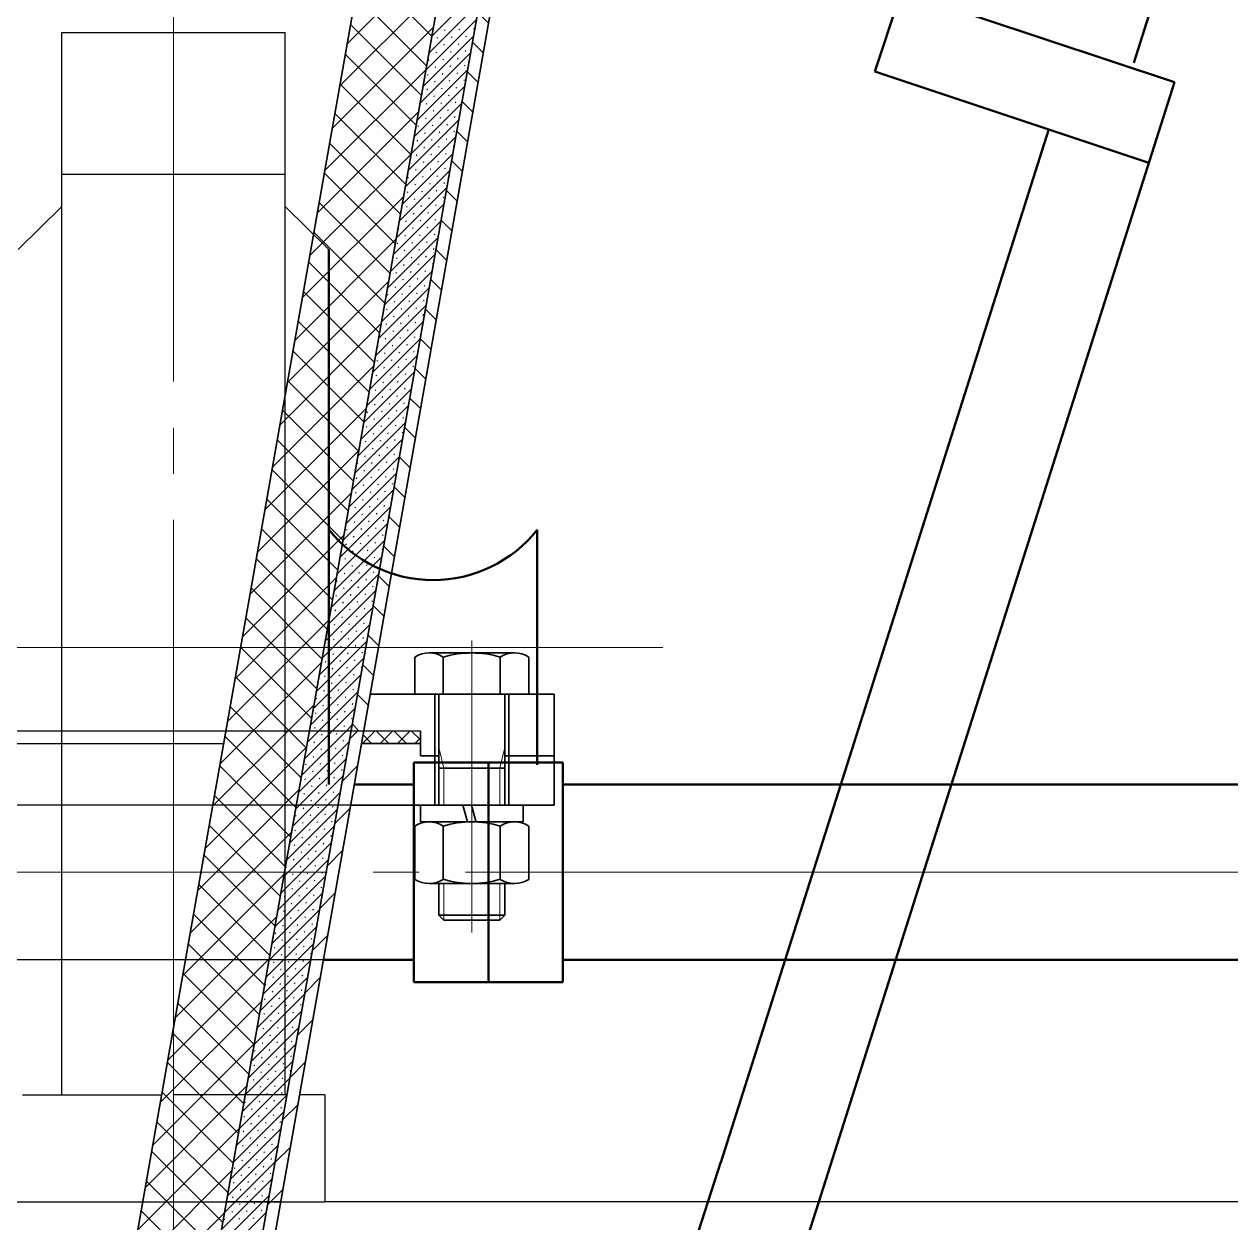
# Model space of a CAD drawing. Header units: millimetres. Extents: x 2139 to 2733, y 1509 to 1929.
# Drawn here: x 2366.17 to 2381.9, y 1777.97 to 1793.6 of the extents above; entities that cross this region are included whole.
import ezdxf
from ezdxf.lldxf.tags import DXFTag

# ---------------------------------------------------------------- set-up
doc = ezdxf.new("R2010")
doc.units = ezdxf.units.MM
doc.linetypes.add('JIS_08_11', pattern=[12.8, 11, -0.6, 0.6, -0.6])
doc.linetypes.add('点画线', pattern=[18, 12, -2, 2, -2])
for name, color, linetype, lineweight in [('EB0', 7, 'Continuous', 35), ('中心线', 7, 'JIS_08_11', 9), ('设备', 7, 'Continuous', 50)]:
    doc.layers.add(name, color=color, linetype=linetype, lineweight=lineweight)
doc.layers.add('厂房', color=7, linetype='Continuous')
tags = doc.linetypes.add('DASHEDX2', pattern=[1.5, 1, -0.5]).pattern_tags.tags
tags[6:7] = [DXFTag(74, 4), DXFTag(75, 0), DXFTag(340, '0'), DXFTag(46, 1.0), DXFTag(50, 0.0), DXFTag(44, 0.0), DXFTag(45, 0.0)]
tags[4:5] = [DXFTag(74, 4), DXFTag(75, 0), DXFTag(340, '0'), DXFTag(46, 1.0), DXFTag(50, 0.0), DXFTag(44, 0.0), DXFTag(45, 0.0)]

# ---------------------------------------------------------------- blocks, each defined once
blk = doc.blocks.new('*U22')
at = {"layer": '中心线', "color": 0, "transparency": 16777216}
blk.add_line((0, -9.964), (0, 9.964), dxfattribs=at)
blk = doc.blocks.new('*U38')
at = {"layer": '中心线', "color": 0, "transparency": 16777216}
blk.add_line((17.96, 0), (-30.806, 0), dxfattribs=at)
blk = doc.blocks.new('*U39')
at = {"layer": '中心线', "color": 0, "transparency": 16777216}
blk.add_line((46.8, 0), (-4.658, 0), dxfattribs=at)
blk = doc.blocks.new('*X11')
at = {"layer": 'EB0', "color": 0, "linetype": 'Continuous', "lineweight": 18}
for p, q in [((-767.71, -34.15), (-764.71, -37.15)), ((-763.47, -34.15), (-760.47, -37.15)), ((-759.23, -34.15), (-756.23, -37.15)), ((-754.99, -34.15), (-753.99, -35.14)), ((-541.92, -35.08), (-539.85, -37.15)), ((-538.61, -34.15), (-535.61, -37.15)), ((-534.37, -34.15), (-531.37, -37.15)), ((-530.13, -34.15), (-527.96, -36.31))]:
    blk.add_line(p, q, dxfattribs=at)
blk = doc.blocks.new('*X12')
at = {"layer": 'EB0', "color": 0, "linetype": 'Continuous', "lineweight": 18}
for p, q in [((-766.88, -37.15), (-763.88, -34.15)), ((-762.64, -37.15), (-759.64, -34.15)), ((-758.39, -37.15), (-755.39, -34.15)), ((-542.02, -37.15), (-539.02, -34.15)), ((-537.78, -37.15), (-534.78, -34.15)), ((-533.53, -37.15), (-530.53, -34.15)), ((-754.15, -37.15), (-753.71, -36.71)), ((-529.29, -37.15), (-527.96, -35.81))]:
    blk.add_line(p, q, dxfattribs=at)
blk = doc.blocks.new('*X13')
at = {"layer": 'EB0', "color": 0, "linetype": 'Continuous', "lineweight": 18}
for p, q in [((-542.45, 152.13), (-525.16, 134.84)), ((-543.72, 144.91), (-526.43, 127.62)), ((-544.99, 137.7), (-527.7, 120.41)), ((-546.26, 130.49), (-528.97, 113.2)), ((-547.54, 123.27), (-530.25, 105.98)), ((-548.81, 116.06), (-531.52, 98.77)), ((-550.08, 108.85), (-532.79, 91.56)), ((-551.35, 101.63), (-534.06, 84.34)), ((-552.62, 94.42), (-535.33, 77.13)), ((-553.9, 87.21), (-536.61, 69.92)), ((-555.17, 79.99), (-537.88, 62.7)), ((-556.44, 72.78), (-539.15, 55.49)), ((-557.71, 65.57), (-540.42, 48.28)), ((-558.98, 58.35), (-541.69, 41.06)), ((-560.26, 51.14), (-542.97, 33.85)), ((-561.53, 43.93), (-544.24, 26.64)), ((-562.8, 36.71), (-545.51, 19.42)), ((-564.07, 29.5), (-546.78, 12.21)), ((-565.34, 22.29), (-548.05, 5)), ((-566.62, 15.07), (-549.32, -2.22)), ((-567.89, 7.86), (-550.6, -9.43)), ((-569.16, 0.65), (-551.87, -16.65)), ((-570.43, -6.57), (-553.14, -23.86)), ((-571.7, -13.78), (-554.41, -31.07)), ((-572.98, -20.99), (-559.82, -34.15)), ((-574.25, -28.21), (-568.31, -34.15)), ((-568.31, -34.15), (-556.96, -45.5)), ((-559.82, -34.15), (-555.68, -38.29)), ((-575.52, -35.42), (-558.23, -52.71)), ((-576.79, -42.63), (-559.5, -59.93)), ((-578.06, -49.85), (-560.77, -67.14)), ((-579.33, -57.06), (-562.04, -74.35)), ((-580.61, -64.27), (-563.32, -81.57)), ((-581.88, -71.49), (-564.59, -88.78)), ((-583.15, -78.7), (-565.86, -95.99)), ((-584.42, -85.91), (-567.13, -103.21)), ((-585.69, -93.13), (-568.4, -110.42)), ((-586.97, -100.34), (-569.68, -117.63)), ((-588.24, -107.56), (-570.95, -124.85)), ((-589.51, -114.77), (-572.22, -132.06)), ((-590.78, -121.98), (-573.49, -139.27)), ((-592.05, -129.2), (-574.76, -146.49)), ((-593.33, -136.41), (-576.04, -153.7)), ((-594.6, -143.62), (-577.31, -160.91)), ((-595.87, -150.84), (-578.58, -168.13))]:
    blk.add_line(p, q, dxfattribs=at)
blk = doc.blocks.new('*X14')
at = {"layer": 'EB0', "color": 0, "linetype": 'Continuous', "lineweight": 18}
for p, q in [((-545.82, 133), (-521.13, 157.69)), ((-547.64, 122.7), (-522.94, 147.39)), ((-549.45, 112.4), (-524.76, 137.09)), ((-551.27, 102.1), (-526.58, 126.79)), ((-553.09, 91.79), (-528.39, 116.49)), ((-554.9, 81.49), (-530.21, 106.19)), ((-556.72, 71.19), (-532.03, 95.88)), ((-558.54, 60.89), (-533.84, 85.58)), ((-560.35, 50.59), (-535.66, 75.28)), ((-562.17, 40.29), (-537.48, 64.98)), ((-563.99, 29.98), (-539.29, 54.68)), ((-565.8, 19.68), (-541.11, 44.38)), ((-567.62, 9.38), (-542.93, 34.07)), ((-569.44, -0.92), (-544.74, 23.77)), ((-571.25, -11.22), (-546.56, 13.47)), ((-573.07, -21.53), (-548.38, 3.17)), ((-574.89, -31.83), (-550.19, -7.13)), ((-568.72, -34.15), (-552.01, -17.44)), ((-560.23, -34.15), (-553.82, -27.74)), ((-578.52, -52.43), (-560.23, -34.15)), ((-576.7, -42.13), (-568.72, -34.15)), ((-580.33, -62.73), (-555.64, -38.04)), ((-582.15, -73.03), (-557.46, -48.34)), ((-583.97, -83.34), (-559.27, -58.64)), ((-585.78, -93.64), (-561.09, -68.94)), ((-587.6, -103.94), (-562.91, -79.25)), ((-589.42, -114.24), (-564.72, -89.55)), ((-591.23, -124.54), (-566.54, -99.85)), ((-593.05, -134.84), (-568.36, -110.15)), ((-594.87, -145.15), (-570.17, -120.45)), ((-596.68, -155.45), (-571.99, -130.75)), ((-598.5, -165.75), (-573.81, -141.06)), ((-600.32, -176.05), (-575.62, -151.36))]:
    blk.add_line(p, q, dxfattribs=at)
blk = doc.blocks.new('*X15')
at = {"layer": 'EB0', "color": 0, "linetype": 'Continuous', "lineweight": 18}
for p, q in [((-525.15, 134.9), (-512.82, 147.23)), ((-525.87, 130.81), (-513.54, 143.14)), ((-526.59, 126.72), (-514.26, 139.05)), ((-522.13, 136.23), (-521.95, 136.41)), ((-518.59, 136.41), (-518.41, 136.59)), ((-515.04, 136.59), (-514.86, 136.77)), ((-527.31, 122.64), (-514.98, 134.96)), ((-524, 134.37), (-523.82, 134.55)), ((-522.31, 132.68), (-522.13, 132.86)), ((-520.45, 134.55), (-520.27, 134.73)), ((-518.77, 132.86), (-518.59, 133.04)), ((-516.9, 134.73), (-516.72, 134.91)), ((-528.03, 118.55), (-515.7, 130.88)), ((-524.18, 130.82), (-524, 131)), ((-522.49, 129.14), (-522.31, 129.32)), ((-520.63, 131), (-520.45, 131.18)), ((-518.95, 129.32), (-518.77, 129.5)), ((-517.08, 131.18), (-516.9, 131.36)), ((-528.75, 114.46), (-516.42, 126.79)), ((-526.04, 128.96), (-525.86, 129.14)), ((-524.36, 127.27), (-524.18, 127.45)), ((-520.81, 127.45), (-520.63, 127.63)), ((-517.26, 127.63), (-517.08, 127.81)), ((-526.22, 125.41), (-526.04, 125.59)), ((-524.54, 123.73), (-524.36, 123.91)), ((-522.67, 125.59), (-522.49, 125.77)), ((-520.99, 123.91), (-520.81, 124.08)), ((-519.13, 125.77), (-518.95, 125.95)), ((-517.44, 124.08), (-517.26, 124.26)), ((-529.47, 110.37), (-517.14, 122.7)), ((-526.4, 121.86), (-526.22, 122.04)), ((-524.72, 120.18), (-524.54, 120.36)), ((-522.85, 122.04), (-522.67, 122.22)), ((-521.17, 120.36), (-520.99, 120.54)), ((-519.31, 122.22), (-519.13, 122.4)), ((-517.62, 120.54), (-517.5, 120.65)), ((-530.19, 106.28), (-517.87, 118.61)), ((-526.58, 118.31), (-526.4, 118.49)), ((-523.03, 118.49), (-522.85, 118.67)), ((-519.49, 118.67), (-519.31, 118.85)), ((-530.91, 102.19), (-518.59, 114.52)), ((-528.39, 116.5), (-528.26, 116.63)), ((-526.76, 114.77), (-526.58, 114.95)), ((-524.9, 116.63), (-524.72, 116.81)), ((-523.21, 114.95), (-523.03, 115.13)), ((-521.35, 116.81), (-521.17, 116.99)), ((-519.66, 115.13), (-519.49, 115.31)), ((-528.62, 112.9), (-528.44, 113.08)), ((-525.08, 113.08), (-524.9, 113.26)), ((-523.39, 111.4), (-523.21, 111.58)), ((-521.53, 113.26), (-521.35, 113.44)), ((-519.84, 111.58), (-519.66, 111.76)), ((-531.64, 98.11), (-519.31, 110.43)), ((-528.8, 109.36), (-528.62, 109.54)), ((-526.94, 111.22), (-526.76, 111.4)), ((-525.26, 109.54), (-525.08, 109.72)), ((-521.71, 109.72), (-521.53, 109.9)), ((-532.36, 94.02), (-520.03, 106.34)), ((-528.98, 105.81), (-528.8, 105.99)), ((-527.12, 107.67), (-526.94, 107.85)), ((-525.43, 105.99), (-525.26, 106.17)), ((-523.57, 107.85), (-523.39, 108.03)), ((-521.89, 106.17), (-521.71, 106.35)), ((-520.02, 108.03), (-519.84, 108.21)), ((-527.3, 104.13), (-527.12, 104.31)), ((-523.75, 104.31), (-523.57, 104.49)), ((-522.07, 102.62), (-521.89, 102.8)), ((-533.08, 89.93), (-520.75, 102.26)), ((-531.02, 100.4), (-530.85, 100.58)), ((-529.16, 102.26), (-528.98, 102.44)), ((-527.48, 100.58), (-527.3, 100.76)), ((-525.61, 102.44), (-525.43, 102.62)), ((-523.93, 100.76), (-523.75, 100.94)), ((-533.8, 85.84), (-521.47, 98.17)), ((-531.2, 96.85), (-531.02, 97.03)), ((-529.34, 98.72), (-529.16, 98.9)), ((-527.66, 97.03), (-527.48, 97.21)), ((-525.79, 98.9), (-525.61, 99.07)), ((-524.11, 97.21), (-523.93, 97.39)), ((-522.25, 99.07), (-522.07, 99.25)), ((-534.52, 81.75), (-522.19, 94.08)), ((-529.52, 95.17), (-529.34, 95.35)), ((-525.97, 95.35), (-525.79, 95.53)), ((-522.43, 95.53), (-522.25, 95.71)), ((-531.38, 93.3), (-531.2, 93.48)), ((-529.7, 91.62), (-529.52, 91.8)), ((-527.84, 93.48), (-527.66, 93.66)), ((-526.15, 91.8), (-525.97, 91.98)), ((-524.29, 93.66), (-524.11, 93.84)), ((-522.61, 91.98), (-522.55, 92.04)), ((-535.24, 77.66), (-522.91, 89.99)), ((-533.43, 87.89), (-533.25, 88.07)), ((-531.56, 89.76), (-531.38, 89.94)), ((-529.88, 88.07), (-529.7, 88.25)), ((-528.02, 89.94), (-527.84, 90.12)), ((-526.33, 88.25), (-526.15, 88.43)), ((-524.47, 90.12), (-524.29, 90.3)), ((-535.96, 73.57), (-523.63, 85.9)), ((-531.74, 86.21), (-531.56, 86.39)), ((-528.2, 86.39), (-528.02, 86.57)), ((-524.65, 86.57), (-524.47, 86.75)), ((-533.61, 84.35), (-533.43, 84.53)), ((-531.92, 82.66), (-531.74, 82.84)), ((-530.06, 84.53), (-529.88, 84.71)), ((-528.38, 82.84), (-528.2, 83.02)), ((-526.51, 84.71), (-526.33, 84.89)), ((-524.83, 83.02), (-524.65, 83.2)), ((-536.68, 69.49), (-524.35, 81.81)), ((-533.79, 80.8), (-533.61, 80.98)), ((-532.1, 79.12), (-531.92, 79.3)), ((-530.24, 80.98), (-530.06, 81.16)), ((-528.56, 79.3), (-528.38, 79.48)), ((-526.69, 81.16), (-526.51, 81.34)), ((-525.01, 79.48), (-524.83, 79.65)), ((-537.4, 65.4), (-525.07, 77.73)), ((-533.97, 77.25), (-533.79, 77.43)), ((-530.42, 77.43), (-530.24, 77.61)), ((-526.87, 77.61), (-526.69, 77.79)), ((-538.12, 61.31), (-525.8, 73.64)), ((-534.15, 73.71), (-533.97, 73.89)), ((-532.28, 75.57), (-532.1, 75.75)), ((-530.6, 73.89), (-530.42, 74.06)), ((-528.74, 75.75), (-528.56, 75.93)), ((-527.05, 74.06), (-526.87, 74.24)), ((-536.01, 71.84), (-535.83, 72.02)), ((-532.46, 72.02), (-532.28, 72.2)), ((-530.78, 70.34), (-530.6, 70.52)), ((-528.91, 72.2), (-528.74, 72.38)), ((-527.23, 70.52), (-527.05, 70.7)), ((-538.84, 57.22), (-526.52, 69.55)), ((-536.19, 68.29), (-536.01, 68.47)), ((-534.33, 70.16), (-534.15, 70.34)), ((-532.64, 68.47), (-532.46, 68.65)), ((-529.09, 68.65), (-528.91, 68.83)), ((-539.57, 53.13), (-527.24, 65.46)), ((-536.37, 64.75), (-536.19, 64.93)), ((-534.5, 66.61), (-534.33, 66.79)), ((-532.82, 64.93), (-532.64, 65.11)), ((-530.96, 66.79), (-530.78, 66.97)), ((-529.27, 65.11), (-529.09, 65.29)), ((-527.41, 66.97), (-527.23, 67.15)), ((-534.68, 63.06), (-534.5, 63.24)), ((-531.14, 63.24), (-530.96, 63.42)), ((-529.45, 61.56), (-529.27, 61.74)), ((-540.29, 49.04), (-527.96, 61.37)), ((-538.41, 59.34), (-538.23, 59.52)), ((-536.55, 61.2), (-536.37, 61.38)), ((-534.86, 59.52), (-534.68, 59.7)), ((-533, 61.38), (-532.82, 61.56)), ((-531.32, 59.7), (-531.14, 59.88)), ((-541.01, 44.95), (-528.68, 57.28)), ((-538.59, 55.79), (-538.41, 55.97)), ((-536.73, 57.65), (-536.55, 57.83)), ((-535.04, 55.97), (-534.86, 56.15)), ((-533.18, 57.83), (-533, 58.01)), ((-531.5, 56.15), (-531.32, 56.33)), ((-529.63, 58.01), (-529.45, 58.19)), ((-541.73, 40.87), (-529.4, 53.19)), ((-536.91, 54.11), (-536.73, 54.29)), ((-533.36, 54.29), (-533.18, 54.47)), ((-529.81, 54.47), (-529.63, 54.64)), ((-538.77, 52.24), (-538.59, 52.42)), ((-537.09, 50.56), (-536.91, 50.74)), ((-535.22, 52.42), (-535.04, 52.6)), ((-533.54, 50.74), (-533.36, 50.92)), ((-531.68, 52.6), (-531.5, 52.78)), ((-529.99, 50.92), (-529.81, 51.1)), ((-542.45, 36.78), (-530.12, 49.11)), ((-540.65, 47), (-540.63, 47.01)), ((-538.95, 48.7), (-538.77, 48.88)), ((-537.27, 47.01), (-537.09, 47.19)), ((-535.4, 48.88), (-535.22, 49.05)), ((-533.72, 47.19), (-533.54, 47.37)), ((-531.86, 49.05), (-531.68, 49.23)), ((-543.17, 32.69), (-530.84, 45.02)), ((-539.13, 45.15), (-538.95, 45.33)), ((-535.58, 45.33), (-535.4, 45.51)), ((-532.04, 45.51), (-531.86, 45.69)), ((-540.99, 43.28), (-540.81, 43.46)), ((-539.31, 41.6), (-539.13, 41.78)), ((-537.45, 43.46), (-537.27, 43.64)), ((-535.76, 41.78), (-535.58, 41.96)), ((-533.9, 43.64), (-533.72, 43.82)), ((-532.21, 41.96), (-532.04, 42.14)), ((-543.89, 28.6), (-531.56, 40.93)), ((-541.17, 39.74), (-540.99, 39.92)), ((-539.49, 38.05), (-539.31, 38.23)), ((-537.63, 39.92), (-537.45, 40.1)), ((-535.94, 38.23), (-535.76, 38.41)), ((-534.08, 40.1), (-533.9, 40.28)), ((-532.39, 38.41), (-532.21, 38.59)), ((-544.61, 24.51), (-532.28, 36.84)), ((-541.35, 36.19), (-541.17, 36.37)), ((-537.81, 36.37), (-537.63, 36.55)), ((-534.26, 36.55), (-534.08, 36.73)), ((-545.33, 20.42), (-533, 32.75)), ((-541.53, 32.64), (-541.35, 32.82)), ((-539.67, 34.51), (-539.49, 34.69)), ((-537.98, 32.82), (-537.81, 33)), ((-536.12, 34.69), (-535.94, 34.87)), ((-534.44, 33), (-534.26, 33.18)), ((-543.4, 30.78), (-543.22, 30.96)), ((-539.85, 30.96), (-539.67, 31.14)), ((-538.16, 29.28), (-537.98, 29.46)), ((-536.3, 31.14), (-536.12, 31.32)), ((-534.62, 29.46), (-534.44, 29.63)), ((-546.05, 16.34), (-533.73, 28.66)), ((-543.57, 27.23), (-543.4, 27.41)), ((-541.71, 29.1), (-541.53, 29.28)), ((-540.03, 27.41), (-539.85, 27.59)), ((-536.48, 27.59), (-536.3, 27.77)), ((-546.77, 12.25), (-534.45, 24.57)), ((-543.75, 23.69), (-543.57, 23.87)), ((-541.89, 25.55), (-541.71, 25.73)), ((-540.21, 23.87), (-540.03, 24.04)), ((-538.34, 25.73), (-538.16, 25.91)), ((-536.66, 24.04), (-536.48, 24.22)), ((-534.8, 25.91), (-534.62, 26.09)), ((-542.07, 22), (-541.89, 22.18)), ((-538.52, 22.18), (-538.34, 22.36)), ((-536.84, 20.5), (-536.66, 20.68)), ((-534.98, 22.36), (-534.81, 22.53)), ((-547.5, 8.16), (-535.17, 20.49)), ((-545.69, 18.38), (-545.62, 18.45)), ((-543.93, 20.14), (-543.75, 20.32)), ((-542.25, 18.45), (-542.07, 18.63)), ((-540.39, 20.32), (-540.21, 20.5)), ((-538.7, 18.63), (-538.52, 18.81)), ((-548.22, 4.07), (-535.89, 16.4)), ((-545.98, 14.73), (-545.8, 14.91)), ((-544.11, 16.59), (-543.93, 16.77)), ((-542.43, 14.91), (-542.25, 15.09)), ((-540.57, 16.77), (-540.39, 16.95)), ((-538.88, 15.09), (-538.7, 15.27)), ((-537.02, 16.95), (-536.84, 17.13)), ((-548.94, -0.02), (-536.61, 12.31)), ((-544.29, 13.04), (-544.11, 13.22)), ((-540.75, 13.22), (-540.57, 13.4)), ((-537.2, 13.4), (-537.02, 13.58)), ((-546.16, 11.18), (-545.98, 11.36)), ((-544.47, 9.5), (-544.29, 9.68)), ((-542.61, 11.36), (-542.43, 11.54)), ((-540.93, 9.68), (-540.75, 9.86)), ((-539.06, 11.54), (-538.88, 11.72)), ((-537.38, 9.86), (-537.2, 10.04)), ((-549.66, -4.11), (-537.33, 8.22)), ((-546.34, 7.63), (-546.16, 7.81)), ((-544.65, 5.95), (-544.47, 6.13)), ((-542.79, 7.81), (-542.61, 7.99)), ((-541.11, 6.13), (-540.93, 6.31)), ((-539.24, 7.99), (-539.06, 8.17)), ((-550.38, -8.2), (-538.05, 4.13)), ((-546.52, 4.09), (-546.34, 4.27)), ((-542.97, 4.27), (-542.79, 4.45)), ((-539.42, 4.45), (-539.24, 4.62)), ((-551.1, -12.28), (-538.77, 0.04)), ((-548.38, 2.22), (-548.2, 2.4)), ((-546.7, 0.54), (-546.52, 0.72)), ((-544.83, 2.4), (-544.65, 2.58)), ((-543.15, 0.72), (-542.97, 0.9)), ((-541.28, 2.58), (-541.11, 2.76)), ((-539.6, 0.9), (-539.42, 1.08)), ((-548.56, -1.32), (-548.38, -1.14)), ((-546.88, -3.01), (-546.7, -2.83)), ((-545.01, -1.14), (-544.83, -0.97)), ((-543.33, -2.83), (-543.15, -2.65)), ((-541.46, -0.97), (-541.28, -0.79)), ((-539.78, -2.65), (-539.6, -2.47)), ((-551.82, -16.37), (-539.49, -4.04)), ((-548.74, -4.87), (-548.56, -4.69)), ((-545.19, -4.69), (-545.01, -4.51)), ((-541.64, -4.51), (-541.46, -4.33)), ((-552.54, -20.46), (-540.21, -8.13)), ((-548.92, -8.42), (-548.74, -8.24)), ((-547.05, -6.56), (-546.88, -6.38)), ((-545.37, -8.24), (-545.19, -8.06)), ((-543.51, -6.38), (-543.33, -6.2)), ((-541.82, -8.06), (-541.64, -7.88)), ((-539.96, -6.2), (-539.85, -6.09)), ((-550.74, -10.24), (-550.6, -10.1)), ((-547.23, -10.1), (-547.05, -9.92)), ((-545.55, -11.79), (-545.37, -11.61)), ((-543.69, -9.92), (-543.51, -9.74)), ((-542, -11.61), (-541.82, -11.43)), ((-553.26, -24.55), (-540.93, -12.22)), ((-550.96, -13.83), (-550.78, -13.65)), ((-549.1, -11.97), (-548.92, -11.79)), ((-547.41, -13.65), (-547.23, -13.47)), ((-543.87, -13.47), (-543.69, -13.29)), ((-553.98, -28.64), (-541.66, -16.31)), ((-551.14, -17.38), (-550.96, -17.2)), ((-549.28, -15.51), (-549.1, -15.33)), ((-547.59, -17.2), (-547.41, -17.02)), ((-545.73, -15.33), (-545.55, -15.15)), ((-544.05, -17.02), (-543.87, -16.84)), ((-542.18, -15.15), (-542, -14.97)), ((-554.7, -32.73), (-542.38, -20.4)), ((-549.46, -19.06), (-549.28, -18.88)), ((-545.91, -18.88), (-545.73, -18.7)), ((-544.23, -20.56), (-544.05, -20.39)), ((-542.36, -18.7), (-542.18, -18.52)), ((-551.32, -20.92), (-551.14, -20.74)), ((-549.64, -22.61), (-549.46, -22.43)), ((-547.77, -20.74), (-547.59, -20.56)), ((-546.09, -22.43), (-545.91, -22.25)), ((-553.36, -26.33), (-553.18, -26.15)), ((-552.76, -34.15), (-543.1, -24.49)), ((-551.5, -24.47), (-551.32, -24.29)), ((-549.82, -26.15), (-549.64, -25.98)), ((-547.95, -24.29), (-547.77, -24.11)), ((-546.27, -25.98), (-546.09, -25.8)), ((-544.41, -24.11), (-544.23, -23.93)), ((-551.68, -28.02), (-551.5, -27.84)), ((-549.39, -34.15), (-543.82, -28.58)), ((-548.13, -27.84), (-547.95, -27.66)), ((-546.45, -29.52), (-546.27, -29.34)), ((-544.59, -27.66), (-544.41, -27.48)), ((-553.54, -29.88), (-553.36, -29.7)), ((-551.86, -31.57), (-551.68, -31.39)), ((-550, -29.7), (-549.82, -29.52)), ((-548.31, -31.39), (-548.13, -31.21)), ((-544.76, -31.21), (-544.59, -31.03)), ((-556.87, -44.99), (-546.02, -34.15)), ((-556.15, -40.9), (-549.39, -34.15)), ((-555.43, -36.82), (-552.76, -34.15)), ((-553.72, -33.43), (-553.54, -33.25)), ((-552.04, -35.11), (-551.86, -34.93)), ((-550.18, -33.25), (-550, -33.07)), ((-548.49, -34.93), (-548.31, -34.75)), ((-546.63, -33.07), (-546.45, -32.89)), ((-546.02, -34.15), (-544.54, -32.66)), ((-544.94, -34.75), (-544.9, -34.71)), ((-557.59, -49.08), (-545.26, -36.75)), ((-553.9, -36.98), (-553.72, -36.8)), ((-550.35, -36.8), (-550.18, -36.62)), ((-546.81, -36.62), (-546.63, -36.44)), ((-558.31, -53.17), (-545.98, -40.84)), ((-555.77, -38.84), (-555.59, -38.66)), ((-554.08, -40.52), (-553.9, -40.34)), ((-552.22, -38.66), (-552.04, -38.48)), ((-550.53, -40.34), (-550.35, -40.16)), ((-548.67, -38.48), (-548.49, -38.3)), ((-546.99, -40.16), (-546.81, -39.98)), ((-555.95, -42.39), (-555.77, -42.21)), ((-554.26, -44.07), (-554.08, -43.89)), ((-552.4, -42.21), (-552.22, -42.03)), ((-550.71, -43.89), (-550.53, -43.71)), ((-548.85, -42.03), (-548.67, -41.85)), ((-547.17, -43.71), (-546.99, -43.53)), ((-559.03, -57.26), (-546.7, -44.93)), ((-556.12, -45.93), (-555.95, -45.75)), ((-552.58, -45.75), (-552.4, -45.57)), ((-549.03, -45.57), (-548.85, -45.4)), ((-559.75, -61.35), (-547.42, -49.02)), ((-556.3, -49.48), (-556.12, -49.3)), ((-554.44, -47.62), (-554.26, -47.44)), ((-552.76, -49.3), (-552.58, -49.12)), ((-550.89, -47.44), (-550.71, -47.26)), ((-549.21, -49.12), (-549.03, -48.94)), ((-547.35, -47.26), (-547.17, -47.08)), ((-554.62, -51.17), (-554.44, -50.99)), ((-552.94, -52.85), (-552.76, -52.67)), ((-551.07, -50.99), (-550.89, -50.81)), ((-549.39, -52.67), (-549.21, -52.49)), ((-560.47, -65.44), (-548.14, -53.11)), ((-558.35, -54.89), (-558.17, -54.71)), ((-556.48, -53.03), (-556.3, -52.85)), ((-554.8, -54.71), (-554.62, -54.53)), ((-551.25, -54.53), (-551.07, -54.35)), ((-561.19, -69.52), (-548.86, -57.2)), ((-558.53, -58.44), (-558.35, -58.26)), ((-556.66, -56.58), (-556.48, -56.4)), ((-554.98, -58.26), (-554.8, -58.08)), ((-553.12, -56.4), (-552.94, -56.22)), ((-551.43, -58.08), (-551.25, -57.9)), ((-549.57, -56.22), (-549.39, -56.04)), ((-561.91, -73.61), (-549.59, -61.28)), ((-556.84, -60.12), (-556.66, -59.94)), ((-555.16, -61.81), (-554.98, -61.63)), ((-553.3, -59.94), (-553.12, -59.76)), ((-551.61, -61.63), (-551.43, -61.45)), ((-549.75, -59.76), (-549.57, -59.58)), ((-558.71, -61.99), (-558.53, -61.81)), ((-557.02, -63.67), (-556.84, -63.49)), ((-553.48, -63.49), (-553.3, -63.31)), ((-562.63, -77.7), (-550.31, -65.37)), ((-560.75, -67.4), (-560.57, -67.22)), ((-558.89, -65.53), (-558.71, -65.35)), ((-557.2, -67.22), (-557.02, -67.04)), ((-555.34, -65.35), (-555.16, -65.17)), ((-553.66, -67.04), (-553.48, -66.86)), ((-551.79, -65.17), (-551.61, -64.99)), ((-563.36, -81.79), (-551.03, -69.46)), ((-559.07, -69.08), (-558.89, -68.9)), ((-555.52, -68.9), (-555.34, -68.72)), ((-553.83, -70.58), (-553.66, -70.41)), ((-551.97, -68.72), (-551.79, -68.54)), ((-560.93, -70.94), (-560.75, -70.76)), ((-559.25, -72.63), (-559.07, -72.45)), ((-557.38, -70.76), (-557.2, -70.58)), ((-555.7, -72.45), (-555.52, -72.27)), ((-552.15, -72.27), (-551.97, -72.09)), ((-564.08, -85.88), (-551.75, -73.55)), ((-561.11, -74.49), (-560.93, -74.31)), ((-559.43, -76.18), (-559.25, -76)), ((-557.56, -74.31), (-557.38, -74.13)), ((-555.88, -76), (-555.7, -75.82)), ((-554.01, -74.13), (-553.83, -73.95)), ((-552.33, -75.82), (-552.15, -75.64)), ((-564.8, -89.97), (-552.47, -77.64)), ((-561.29, -78.04), (-561.11, -77.86)), ((-557.74, -77.86), (-557.56, -77.68)), ((-554.19, -77.68), (-554.01, -77.5)), ((-565.52, -94.05), (-553.19, -81.73)), ((-562.99, -79.74), (-562.97, -79.72)), ((-561.47, -81.59), (-561.29, -81.41)), ((-559.6, -79.72), (-559.43, -79.54)), ((-557.92, -81.41), (-557.74, -81.23)), ((-556.06, -79.54), (-555.88, -79.36)), ((-554.37, -81.23), (-554.19, -81.05)), ((-563.33, -83.45), (-563.15, -83.27)), ((-561.65, -85.13), (-561.47, -84.95)), ((-559.78, -83.27), (-559.6, -83.09)), ((-558.1, -84.95), (-557.92, -84.77)), ((-556.24, -83.09), (-556.06, -82.91)), ((-554.55, -84.77), (-554.37, -84.59)), ((-566.24, -98.14), (-553.91, -85.82)), ((-563.51, -87), (-563.33, -86.82)), ((-559.96, -86.82), (-559.78, -86.64)), ((-556.42, -86.64), (-556.24, -86.46)), ((-566.96, -102.23), (-554.63, -89.9)), ((-563.69, -90.54), (-563.51, -90.36)), ((-561.83, -88.68), (-561.65, -88.5)), ((-560.14, -90.36), (-559.96, -90.18)), ((-558.28, -88.5), (-558.1, -88.32)), ((-556.6, -90.18), (-556.42, -90)), ((-554.73, -88.32), (-554.55, -88.14)), ((-563.87, -94.09), (-563.69, -93.91)), ((-562.01, -92.23), (-561.83, -92.05)), ((-560.32, -93.91), (-560.14, -93.73)), ((-558.46, -92.05), (-558.28, -91.87)), ((-556.78, -93.73), (-556.6, -93.55)), ((-567.68, -106.32), (-555.35, -93.99)), ((-565.73, -95.95), (-565.55, -95.77)), ((-562.19, -95.77), (-562.01, -95.59)), ((-558.64, -95.59), (-558.46, -95.42)), ((-568.4, -110.41), (-556.07, -98.08)), ((-565.91, -99.5), (-565.73, -99.32)), ((-564.05, -97.64), (-563.87, -97.46)), ((-562.37, -99.32), (-562.19, -99.14)), ((-560.5, -97.46), (-560.32, -97.28)), ((-558.82, -99.14), (-558.64, -98.96)), ((-556.96, -97.28), (-556.78, -97.1)), ((-569.12, -114.5), (-556.79, -102.17)), ((-564.23, -101.19), (-564.05, -101.01)), ((-562.55, -102.87), (-562.37, -102.69)), ((-560.68, -101.01), (-560.5, -100.83)), ((-559, -102.69), (-558.82, -102.51)), ((-557.14, -100.83), (-556.96, -100.65)), ((-566.09, -103.05), (-565.91, -102.87)), ((-564.41, -104.73), (-564.23, -104.55)), ((-560.86, -104.55), (-560.68, -104.37)), ((-557.31, -104.37), (-557.16, -104.21)), ((-569.84, -118.59), (-557.52, -106.26)), ((-568.04, -108.36), (-567.96, -108.28)), ((-566.27, -106.6), (-566.09, -106.42)), ((-564.59, -108.28), (-564.41, -108.1)), ((-562.73, -106.42), (-562.55, -106.24)), ((-561.04, -108.1), (-560.86, -107.92)), ((-559.18, -106.24), (-559, -106.06)), ((-570.56, -122.67), (-558.24, -110.35)), ((-566.45, -110.14), (-566.27, -109.96)), ((-562.9, -109.96), (-562.73, -109.78)), ((-561.22, -111.65), (-561.04, -111.47)), ((-559.36, -109.78), (-559.18, -109.6)), ((-571.29, -126.76), (-558.96, -114.43)), ((-568.32, -112.01), (-568.14, -111.83)), ((-566.63, -113.69), (-566.45, -113.51)), ((-564.77, -111.83), (-564.59, -111.65)), ((-563.08, -113.51), (-562.9, -113.33)), ((-559.54, -113.33), (-559.36, -113.15)), ((-568.5, -115.55), (-568.32, -115.37)), ((-566.81, -117.24), (-566.63, -117.06)), ((-564.95, -115.37), (-564.77, -115.19)), ((-563.26, -117.06), (-563.08, -116.88)), ((-561.4, -115.19), (-561.22, -115.01)), ((-559.72, -116.88), (-559.54, -116.7)), ((-572.01, -130.85), (-559.68, -118.52)), ((-568.67, -119.1), (-568.5, -118.92)), ((-565.13, -118.92), (-564.95, -118.74)), ((-561.58, -118.74), (-561.4, -118.56)), ((-572.73, -134.94), (-560.4, -122.61)), ((-568.85, -122.65), (-568.67, -122.47)), ((-566.99, -120.78), (-566.81, -120.6)), ((-565.31, -122.47), (-565.13, -122.29)), ((-563.44, -120.6), (-563.26, -120.43)), ((-561.76, -122.29), (-561.58, -122.11)), ((-570.72, -124.51), (-570.54, -124.33)), ((-569.03, -126.2), (-568.85, -126.02)), ((-567.17, -124.33), (-566.99, -124.15)), ((-565.49, -126.02), (-565.31, -125.84)), ((-563.62, -124.15), (-563.44, -123.97)), ((-561.94, -125.84), (-561.76, -125.66)), ((-573.45, -139.03), (-561.12, -126.7)), ((-570.9, -128.06), (-570.72, -127.88)), ((-567.35, -127.88), (-567.17, -127.7)), ((-563.8, -127.7), (-563.62, -127.52)), ((-574.17, -143.12), (-561.84, -130.79)), ((-571.08, -131.61), (-570.9, -131.43)), ((-569.21, -129.74), (-569.03, -129.56)), ((-567.53, -131.43), (-567.35, -131.25)), ((-565.67, -129.56), (-565.49, -129.38)), ((-563.98, -131.25), (-563.8, -131.07)), ((-562.12, -129.38), (-561.94, -129.2)), ((-574.89, -147.21), (-562.56, -134.88)), ((-571.26, -135.15), (-571.08, -134.97)), ((-569.39, -133.29), (-569.21, -133.11)), ((-567.71, -134.97), (-567.53, -134.79)), ((-565.85, -133.11), (-565.67, -132.93)), ((-564.16, -134.79), (-563.98, -134.61)), ((-562.3, -132.93), (-562.2, -132.83)), ((-573.09, -136.98), (-572.94, -136.84)), ((-569.57, -136.84), (-569.39, -136.66)), ((-566.03, -136.66), (-565.85, -136.48)), ((-575.61, -151.29), (-563.28, -138.97)), ((-573.3, -140.56), (-573.12, -140.38)), ((-571.44, -138.7), (-571.26, -138.52)), ((-569.75, -140.38), (-569.57, -140.2)), ((-567.89, -138.52), (-567.71, -138.34)), ((-566.21, -140.2), (-566.03, -140.02)), ((-564.34, -138.34), (-564.16, -138.16)), ((-576.33, -155.38), (-564, -143.05)), ((-571.62, -142.25), (-571.44, -142.07)), ((-569.93, -143.93), (-569.75, -143.75)), ((-568.07, -142.07), (-567.89, -141.89)), ((-566.38, -143.75), (-566.21, -143.57)), ((-564.52, -141.89), (-564.34, -141.71)), ((-573.48, -144.11), (-573.3, -143.93)), ((-571.8, -145.79), (-571.62, -145.61)), ((-568.25, -145.61), (-568.07, -145.44)), ((-564.7, -145.44), (-564.52, -145.26)), ((-577.05, -159.47), (-564.72, -147.14)), ((-573.66, -147.66), (-573.48, -147.48)), ((-571.97, -149.34), (-571.8, -149.16)), ((-570.11, -147.48), (-569.93, -147.3)), ((-568.43, -149.16), (-568.25, -148.98)), ((-566.56, -147.3), (-566.38, -147.12)), ((-577.77, -163.56), (-565.45, -151.23)), ((-573.84, -151.21), (-573.66, -151.03)), ((-570.29, -151.03), (-570.11, -150.85)), ((-568.61, -152.71), (-568.43, -152.53)), ((-566.74, -150.85), (-566.56, -150.67)), ((-575.7, -153.07), (-575.52, -152.89)), ((-572.15, -152.89), (-571.97, -152.71))]:
    blk.add_line(p, q, dxfattribs=at)

msp = doc.modelspace()

# ---------------------------------------------------------------- hatches: boundary and pattern name
at = {"layer": '设备', "linetype": 'Continuous', "lineweight": 18, "true_color": 0x000000}
h = msp.add_hatch(dxfattribs=at)
h.set_pattern_fill('无图案', color=18, scale=0.3216, angle=315, style=0, pattern_type=0)
h.set_pattern_definition([(315, (2399.63306, 1786.21686), (0.2274055, 0.2274055), [])])
edge = h.paths.add_edge_path(flags=0)
edge.add_line((2372.957, 1798.71), (2372.996, 1798.93))
edge.add_line((2372.919, 1798.491), (2372.957, 1798.71))
edge.add_line((2372.88, 1798.272), (2372.919, 1798.491))
edge.add_line((2372.842, 1798.053), (2372.88, 1798.272))
edge.add_line((2372.822, 1797.943), (2372.842, 1798.053))
edge.add_line((2372.803, 1797.834), (2372.822, 1797.943))
edge.add_line((2372.764, 1797.615), (2372.803, 1797.834))
edge.add_line((2372.726, 1797.396), (2372.764, 1797.615))
edge.add_line((2372.687, 1797.176), (2372.726, 1797.396))
edge.add_line((2372.648, 1796.957), (2372.687, 1797.176))
edge.add_line((2372.61, 1796.738), (2372.648, 1796.957))
edge.add_line((2372.571, 1796.519), (2372.61, 1796.738))
edge.add_line((2372.552, 1796.409), (2372.571, 1796.519))
edge.add_line((2372.532, 1796.3), (2372.552, 1796.409))
edge.add_line((2372.494, 1796.081), (2372.532, 1796.3))
edge.add_line((2372.455, 1795.862), (2372.494, 1796.081))
edge.add_line((2372.416, 1795.642), (2372.455, 1795.862))
edge.add_line((2372.378, 1795.423), (2372.416, 1795.642))
edge.add_line((2372.339, 1795.204), (2372.378, 1795.423))
edge.add_line((2372.301, 1794.985), (2372.339, 1795.204))
edge.add_line((2372.262, 1794.766), (2372.301, 1794.985))
edge.add_line((2372.223, 1794.547), (2372.262, 1794.766))
edge.add_line((2372.185, 1794.328), (2372.223, 1794.547))
edge.add_line((2372.165, 1794.218), (2372.185, 1794.328))
edge.add_line((2372.146, 1794.108), (2372.165, 1794.218))
edge.add_line((2372.107, 1793.889), (2372.146, 1794.108))
edge.add_line((2372.069, 1793.67), (2372.107, 1793.889))
edge.add_line((2372.03, 1793.451), (2372.069, 1793.67))
edge.add_line((2371.991, 1793.232), (2372.03, 1793.451))
edge.add_line((2371.953, 1793.013), (2371.991, 1793.232))
edge.add_line((2371.914, 1792.794), (2371.953, 1793.013))
edge.add_line((2371.895, 1792.684), (2371.914, 1792.794))
edge.add_line((2371.875, 1792.574), (2371.895, 1792.684))
edge.add_line((2371.837, 1792.355), (2371.875, 1792.574))
edge.add_line((2371.798, 1792.136), (2371.837, 1792.355))
edge.add_line((2371.76, 1791.917), (2371.798, 1792.136))
edge.add_line((2371.721, 1791.698), (2371.76, 1791.917))
edge.add_line((2371.682, 1791.479), (2371.721, 1791.698))
edge.add_line((2371.644, 1791.26), (2371.682, 1791.479))
edge.add_line((2371.624, 1791.15), (2371.644, 1791.26))
edge.add_line((2371.605, 1791.04), (2371.624, 1791.15))
edge.add_line((2371.566, 1790.821), (2371.605, 1791.04))
edge.add_line((2371.528, 1790.602), (2371.566, 1790.821))
edge.add_line((2371.489, 1790.383), (2371.528, 1790.602))
edge.add_line((2371.45, 1790.164), (2371.489, 1790.383))
edge.add_line((2371.412, 1789.945), (2371.45, 1790.164))
edge.add_line((2371.373, 1789.726), (2371.412, 1789.945))
edge.add_line((2371.335, 1789.506), (2371.373, 1789.726))
edge.add_line((2371.296, 1789.287), (2371.335, 1789.506))
edge.add_line((2371.257, 1789.068), (2371.296, 1789.287))
edge.add_line((2371.219, 1788.849), (2371.257, 1789.068))
edge.add_line((2371.18, 1788.63), (2371.219, 1788.849))
edge.add_line((2371.141, 1788.411), (2371.18, 1788.63))
edge.add_line((2371.103, 1788.191), (2371.141, 1788.411))
edge.add_line((2371.064, 1787.972), (2371.103, 1788.191))
edge.add_line((2371.025, 1787.753), (2371.064, 1787.972))
edge.add_line((2370.987, 1787.534), (2371.025, 1787.753))
edge.add_line((2370.967, 1787.424), (2370.987, 1787.534))
edge.add_line((2370.948, 1787.315), (2370.967, 1787.424))
edge.add_line((2370.909, 1787.096), (2370.948, 1787.315))
edge.add_line((2370.871, 1786.877), (2370.909, 1787.096))
edge.add_line((2370.832, 1786.657), (2370.871, 1786.877))
edge.add_line((2370.794, 1786.438), (2370.832, 1786.657))
edge.add_line((2370.755, 1786.219), (2370.794, 1786.438))
edge.add_line((2370.716, 1786), (2370.755, 1786.219))
edge.add_line((2370.697, 1785.89), (2370.716, 1786))
edge.add_line((2370.678, 1785.781), (2370.697, 1785.89))
edge.add_line((2370.639, 1785.562), (2370.678, 1785.781))
edge.add_line((2370.6, 1785.343), (2370.639, 1785.562))
edge.add_line((2370.562, 1785.123), (2370.6, 1785.343))
edge.add_line((2370.523, 1784.904), (2370.562, 1785.123))
edge.add_line((2370.484, 1784.685), (2370.523, 1784.904))
edge.add_line((2370.446, 1784.466), (2370.484, 1784.685))
edge.add_line((2370.432, 1784.387), (2370.446, 1784.466))
edge.add_line((2370.595, 1784.387), (2370.432, 1784.387))
edge.add_line((2370.68, 1784.869), (2370.595, 1784.387))
edge.add_line((2373.374, 1800.145), (2370.68, 1784.869))
edge.add_line((2373.21, 1800.145), (2373.374, 1800.145))
edge.add_line((2373.189, 1800.025), (2373.21, 1800.145))
edge.add_line((2373.151, 1799.806), (2373.189, 1800.025))
edge.add_line((2373.112, 1799.587), (2373.151, 1799.806))
edge.add_line((2373.093, 1799.477), (2373.112, 1799.587))
edge.add_line((2373.073, 1799.368), (2373.093, 1799.477))
edge.add_line((2373.035, 1799.149), (2373.073, 1799.368))
edge.add_line((2372.996, 1798.93), (2373.035, 1799.149))
h = msp.add_hatch(dxfattribs=at)
h.set_pattern_fill('无图案', color=18, scale=0.3216, angle=405, style=0, pattern_type=0)
h.set_pattern_definition([(45, (2399.63306, 1786.21686), (-0.2274055, 0.2274055), [])])
edge = h.paths.add_edge_path(flags=0)
edge.add_line((2370.021, 1782.055), (2370.059, 1782.275))
edge.add_line((2369.982, 1781.836), (2370.021, 1782.055))
edge.add_line((2369.943, 1781.617), (2369.982, 1781.836))
edge.add_line((2369.905, 1781.398), (2369.943, 1781.617))
edge.add_line((2369.866, 1781.179), (2369.905, 1781.398))
edge.add_line((2369.828, 1780.96), (2369.866, 1781.179))
edge.add_line((2369.789, 1780.741), (2369.828, 1780.96))
edge.add_line((2369.77, 1780.631), (2369.789, 1780.741))
edge.add_line((2369.75, 1780.521), (2369.77, 1780.631))
edge.add_line((2369.712, 1780.302), (2369.75, 1780.521))
edge.add_line((2369.673, 1780.083), (2369.712, 1780.302))
edge.add_line((2369.634, 1779.864), (2369.673, 1780.083))
edge.add_line((2369.596, 1779.645), (2369.634, 1779.864))
edge.add_line((2369.557, 1779.426), (2369.596, 1779.645))
edge.add_line((2369.518, 1779.207), (2369.557, 1779.426))
edge.add_line((2369.499, 1779.097), (2369.518, 1779.207))
edge.add_line((2369.48, 1778.987), (2369.499, 1779.097))
edge.add_line((2369.441, 1778.768), (2369.48, 1778.987))
edge.add_line((2369.402, 1778.549), (2369.441, 1778.768))
edge.add_line((2369.364, 1778.33), (2369.402, 1778.549))
edge.add_line((2369.325, 1778.111), (2369.364, 1778.33))
edge.add_line((2369.287, 1777.892), (2369.325, 1778.111))
edge.add_line((2369.248, 1777.673), (2369.287, 1777.892))
edge.add_line((2369.229, 1777.563), (2369.248, 1777.673))
edge.add_line((2369.209, 1777.453), (2369.229, 1777.563))
edge.add_line((2369.171, 1777.234), (2369.209, 1777.453))
edge.add_line((2369.132, 1777.015), (2369.171, 1777.234))
edge.add_line((2369.093, 1776.796), (2369.132, 1777.015))
edge.add_line((2369.055, 1776.577), (2369.093, 1776.796))
edge.add_line((2369.016, 1776.358), (2369.055, 1776.577))
edge.add_line((2368.977, 1776.139), (2369.016, 1776.358))
edge.add_line((2368.939, 1775.919), (2368.977, 1776.139))
edge.add_line((2368.9, 1775.7), (2368.939, 1775.919))
edge.add_line((2368.861, 1775.481), (2368.9, 1775.7))
edge.add_line((2368.823, 1775.262), (2368.861, 1775.481))
edge.add_line((2368.784, 1775.043), (2368.823, 1775.262))
edge.add_line((2368.746, 1774.824), (2368.784, 1775.043))
edge.add_line((2368.707, 1774.605), (2368.746, 1774.824))
edge.add_line((2368.668, 1774.385), (2368.707, 1774.605))
edge.add_line((2368.63, 1774.166), (2368.668, 1774.385))
edge.add_line((2368.591, 1773.947), (2368.63, 1774.166))
edge.add_line((2368.572, 1773.838), (2368.591, 1773.947))
edge.add_line((2368.552, 1773.728), (2368.572, 1773.838))
edge.add_line((2368.514, 1773.509), (2368.552, 1773.728))
edge.add_line((2368.475, 1773.29), (2368.514, 1773.509))
edge.add_line((2368.436, 1773.071), (2368.475, 1773.29))
edge.add_line((2368.398, 1772.851), (2368.436, 1773.071))
edge.add_line((2368.359, 1772.632), (2368.398, 1772.851))
edge.add_line((2368.321, 1772.413), (2368.359, 1772.632))
edge.add_line((2368.301, 1772.304), (2368.321, 1772.413))
edge.add_line((2368.282, 1772.194), (2368.301, 1772.304))
edge.add_line((2368.243, 1771.975), (2368.282, 1772.194))
edge.add_line((2368.205, 1771.756), (2368.243, 1771.975))
edge.add_line((2368.166, 1771.537), (2368.205, 1771.756))
edge.add_line((2368.127, 1771.317), (2368.166, 1771.537))
edge.add_line((2368.089, 1771.098), (2368.127, 1771.317))
edge.add_line((2368.05, 1770.879), (2368.089, 1771.098))
edge.add_line((2368.031, 1770.77), (2368.05, 1770.879))
edge.add_line((2368.011, 1770.66), (2368.031, 1770.77))
edge.add_line((2367.973, 1770.441), (2368.011, 1770.66))
edge.add_line((2367.934, 1770.222), (2367.973, 1770.441))
edge.add_line((2367.895, 1770.003), (2367.934, 1770.222))
edge.add_line((2367.857, 1769.783), (2367.895, 1770.003))
edge.add_line((2367.818, 1769.564), (2367.857, 1769.783))
edge.add_line((2367.78, 1769.345), (2367.818, 1769.564))
edge.add_line((2367.741, 1769.126), (2367.78, 1769.345))
edge.add_line((2367.702, 1768.907), (2367.741, 1769.126))
edge.add_line((2367.681, 1768.789), (2367.702, 1768.907))
edge.add_line((2367.845, 1768.789), (2367.681, 1768.789))
edge.add_line((2367.859, 1768.871), (2367.845, 1768.789))
edge.add_line((2367.892, 1769.057), (2367.859, 1768.871))
edge.add_line((2370.425, 1783.422), (2367.892, 1769.057))
edge.add_line((2370.567, 1784.226), (2370.425, 1783.422))
edge.add_line((2370.586, 1784.337), (2370.567, 1784.226))
edge.add_line((2370.595, 1784.387), (2370.586, 1784.337))
edge.add_line((2370.432, 1784.387), (2370.595, 1784.387))
edge.add_line((2370.426, 1784.356), (2370.432, 1784.387))
edge.add_line((2370.407, 1784.247), (2370.426, 1784.356))
edge.add_line((2370.368, 1784.028), (2370.407, 1784.247))
edge.add_line((2370.33, 1783.809), (2370.368, 1784.028))
edge.add_line((2370.291, 1783.589), (2370.33, 1783.809))
edge.add_line((2370.253, 1783.37), (2370.291, 1783.589))
edge.add_line((2370.214, 1783.151), (2370.253, 1783.37))
edge.add_line((2370.175, 1782.932), (2370.214, 1783.151))
edge.add_line((2370.137, 1782.713), (2370.175, 1782.932))
edge.add_line((2370.098, 1782.494), (2370.137, 1782.713))
edge.add_line((2370.059, 1782.275), (2370.098, 1782.494))

# ---------------------------------------------------------------- linework, layer by layer
at = {"layer": '厂房', "linetype": 'DASHEDX2'}
msp.add_line((2360.292, 1778.249), (2370.086, 1778.249), dxfattribs=at)
at = {"layer": '厂房', "color": 18, "lineweight": -3, "true_color": 0x000000}
for p, q in [((2369.513, 1778.249), (2368.805, 1778.249)), ((2401.96, 1778.249), (2370.086, 1778.249))]:
    msp.add_line(p, q, dxfattribs=at)
at = {"layer": '设备', "color": 18, "linetype": 'Continuous', "lineweight": 35, "true_color": 0x000000}
for p, q in [((2366.189, 1769.593), (2371.576, 1800.145)), ((2367.137, 1768.789), (2372.666, 1800.145)), ((2367.681, 1768.789), (2373.21, 1800.145)), ((2367.845, 1768.789), (2373.374, 1800.145)), ((2371.262, 1785.35), (2371.262, 1784.869)), ((2372.561, 1785.405), (2371.447, 1785.405)), ((2371.633, 1785.35), (2371.633, 1784.869)), ((2372.376, 1785.35), (2372.376, 1784.869)), ((2372.747, 1785.35), (2372.747, 1784.869)), ((2370.68, 1784.869), (2373.076, 1784.869)), ((2371.522, 1784.065), (2371.522, 1784.869)), ((2371.576, 1784.869), (2371.576, 1783.422)), ((2372.433, 1784.869), (2372.433, 1783.422)), ((2372.487, 1784.065), (2372.487, 1784.869)), ((2373.076, 1784.065), (2373.076, 1784.869)), ((2371.334, 1784.387), (2371.334, 1784.065)), ((2370.567, 1784.226), (2371.334, 1784.226)), ((2371.522, 1783.422), (2371.522, 1784.226)), ((2371.334, 1784.065), (2371.576, 1784.065)), ((2372.433, 1784.065), (2373.076, 1784.065)), ((2372.487, 1783.422), (2372.487, 1784.065)), ((2373.076, 1784.065), (2373.076, 1783.422)), ((2372.433, 1783.904), (2371.576, 1783.904)), ((2373.076, 1783.422), (2370.425, 1783.422)), ((2371.334, 1783.202), (2371.334, 1783.422)), ((2371.948, 1783.202), (2371.889, 1783.422)), ((2372.054, 1783.231), (2372.002, 1783.422)), ((2372.674, 1783.202), (2372.674, 1783.422)), ((2371.262, 1782.453), (2371.262, 1783.147)), ((2371.334, 1783.202), (2372.674, 1783.202)), ((2371.633, 1783.147), (2371.633, 1782.453)), ((2372.061, 1783.202), (2372.054, 1783.231)), ((2372.376, 1783.147), (2372.376, 1782.453)), ((2372.747, 1782.453), (2372.747, 1783.147)), ((2372.561, 1782.398), (2371.447, 1782.398)), ((2371.576, 1782.398), (2371.576, 1781.985)), ((2372.433, 1782.398), (2372.433, 1781.985)), ((2371.64, 1781.921), (2371.576, 1781.985)), ((2372.433, 1781.985), (2371.576, 1781.985)), ((2372.369, 1781.921), (2371.64, 1781.921)), ((2372.369, 1781.921), (2372.433, 1781.985))]:
    msp.add_line(p, q, dxfattribs=at)
at = {"layer": '设备', "color": 18, "lineweight": 50, "true_color": 0x000000}
for p, q in [((2381.612, 1796.175), (2380.635, 1793.098)), ((2381.164, 1792.846), (2377.607, 1794.03)), ((2377.569, 1793.916), (2377.26, 1792.987)), ((2380.831, 1791.797), (2377.26, 1792.987)), ((2370.142, 1783.688), (2370.142, 1790.664)), ((2372.857, 1783.945), (2372.857, 1787.012)), ((2371.249, 1783.978), (2373.193, 1783.978)), ((2371.249, 1783.978), (2371.249, 1782.545)), ((2373.193, 1783.978), (2373.193, 1782.545)), ((2371.249, 1783.688), (2370.472, 1783.688)), ((2382.327, 1783.688), (2373.193, 1783.688)), ((2371.249, 1781.112), (2371.249, 1782.545)), ((2373.193, 1781.112), (2373.193, 1782.545)), ((2371.249, 1781.402), (2370.069, 1781.402)), ((2382.327, 1781.402), (2373.193, 1781.402)), ((2371.249, 1781.112), (2373.193, 1781.112))]:
    msp.add_line(p, q, dxfattribs=at)
at = {"layer": '设备', "color": 18, "linetype": 'DASHEDX2', "lineweight": -3, "true_color": 0x000000}
for p, q in [((2366.661, 1791.646), (2366.661, 1793.495)), ((2366.661, 1793.495), (2369.571, 1793.495)), ((2369.571, 1779.643), (2369.571, 1793.495)), ((2366.661, 1779.643), (2366.661, 1791.646)), ((2366.661, 1791.646), (2369.571, 1791.646)), ((2366.09, 1790.664), (2366.661, 1791.224)), ((2370.142, 1790.664), (2369.571, 1791.224)), ((2371.334, 1784.387), (2358.47, 1784.387)), ((2361.036, 1784.226), (2368.769, 1784.226)), ((2366.146, 1779.643), (2367.961, 1779.643)), ((2369.595, 1779.643), (2368.116, 1779.643))]:
    msp.add_line(p, q, dxfattribs=at)
at = {"layer": '设备', "color": 18, "linetype": 'ByBlock', "lineweight": 50, "true_color": 0x000000}
for p, q in [((2376.561, 1778.345), (2381.164, 1792.846)), ((2375.251, 1778.761), (2379.526, 1792.232))]:
    msp.add_line(p, q, dxfattribs=at)
at = {"layer": '设备', "color": 18, "linetype": '点画线', "lineweight": 9, "true_color": 0x000000}
msp.add_line((2372.004, 1785.566), (2372.004, 1781.76), dxfattribs=at)
at = {"layer": '设备', "color": 18, "linetype": 'Continuous', "lineweight": 18, "true_color": 0x000000}
for p, q in [((2371.64, 1783.904), (2371.576, 1784.172)), ((2372.369, 1783.904), (2372.433, 1784.172)), ((2371.64, 1783.904), (2371.64, 1783.422)), ((2372.369, 1783.904), (2372.369, 1783.422)), ((2371.64, 1782.398), (2371.64, 1781.921)), ((2372.369, 1782.398), (2372.369, 1781.921))]:
    msp.add_line(p, q, dxfattribs=at)
at = {"layer": '设备', "lineweight": 50}
msp.add_line((2372.221, 1783.978), (2372.221, 1781.112), dxfattribs=at)
at = {"layer": '设备', "linetype": 'DASHEDX2', "lineweight": -3}
for p, q in [((2370.425, 1783.422), (2365.603, 1783.422)), ((2370.069, 1781.402), (2365.603, 1781.402))]:
    msp.add_line(p, q, dxfattribs=at)
at = {"layer": '设备', "color": 18, "lineweight": -3, "true_color": 0x000000}
for q in [(2369.759, 1779.643), (2370.086, 1778.249)]:
    msp.add_line((2370.086, 1779.643), q, dxfattribs=at)
at = {"layer": '设备', "color": 18, "lineweight": 50, "ltscale": 100, "true_color": 0x000000}
for p, q in [((2372.811, 1771.237), (2375.253, 1778.769)), ((2373.779, 1769.766), (2376.561, 1778.345))]:
    msp.add_line(p, q, dxfattribs=at)
at = {"layer": '设备', "color": 18, "lineweight": 50, "true_color": 0x000000}
msp.add_arc((2371.5, 1788.087), 1.732, 218.3852, 321.6148, dxfattribs=at)
at = {"layer": '设备', "color": 18, "linetype": 'Continuous', "lineweight": 35, "true_color": 0x000000}
for centre, radius, start, end in [((2371.447, 1785.063), 0.342, 57.1328, 122.8672), ((2372.004, 1784.119), 1.286, 73.2213, 106.7787), ((2372.561, 1785.063), 0.342, 57.1328, 122.8672), ((2371.447, 1782.86), 0.342, 57.1328, 122.8672), ((2372.004, 1781.916), 1.286, 73.2213, 106.7787), ((2372.561, 1782.86), 0.342, 57.1328, 122.8672), ((2371.447, 1782.74), 0.342, 237.1328, 302.8672), ((2372.004, 1783.685), 1.286, 253.2213, 286.7787), ((2372.561, 1782.74), 0.342, 237.1328, 302.8672)]:
    msp.add_arc(centre, radius, start, end, dxfattribs=at)

# ---------------------------------------------------------------- block references
at = {"layer": '中心线'}
for name, p in [('*U22', (2368.116, 1786.106)), ('*U39', (2327.696, 1785.474)), ('*U38', (2377.76, 1782.545))]:
    msp.add_blockref(name, p, dxfattribs=at)
at = {"layer": '厂房', "color": 18, "linetype": 'Continuous', "lineweight": 13, "true_color": 0x000000, "xscale": 0.05360000000000001, "yscale": 0.05360000000000001, "zscale": 0.05360000000000001}
for name in ['*X13', '*X14', '*X15']:
    msp.add_blockref(name, (2399.633, 1786.217), dxfattribs=at)
at = {"layer": '厂房', "color": 18, "linetype": 'Continuous', "lineweight": 18, "true_color": 0x000000, "xscale": 0.05360000000000001, "yscale": 0.05360000000000001, "zscale": 0.05360000000000001}
for name in ['*X11', '*X12']:
    msp.add_blockref(name, (2399.633, 1786.217), dxfattribs=at)

doc.saveas('drawing.dxf')
